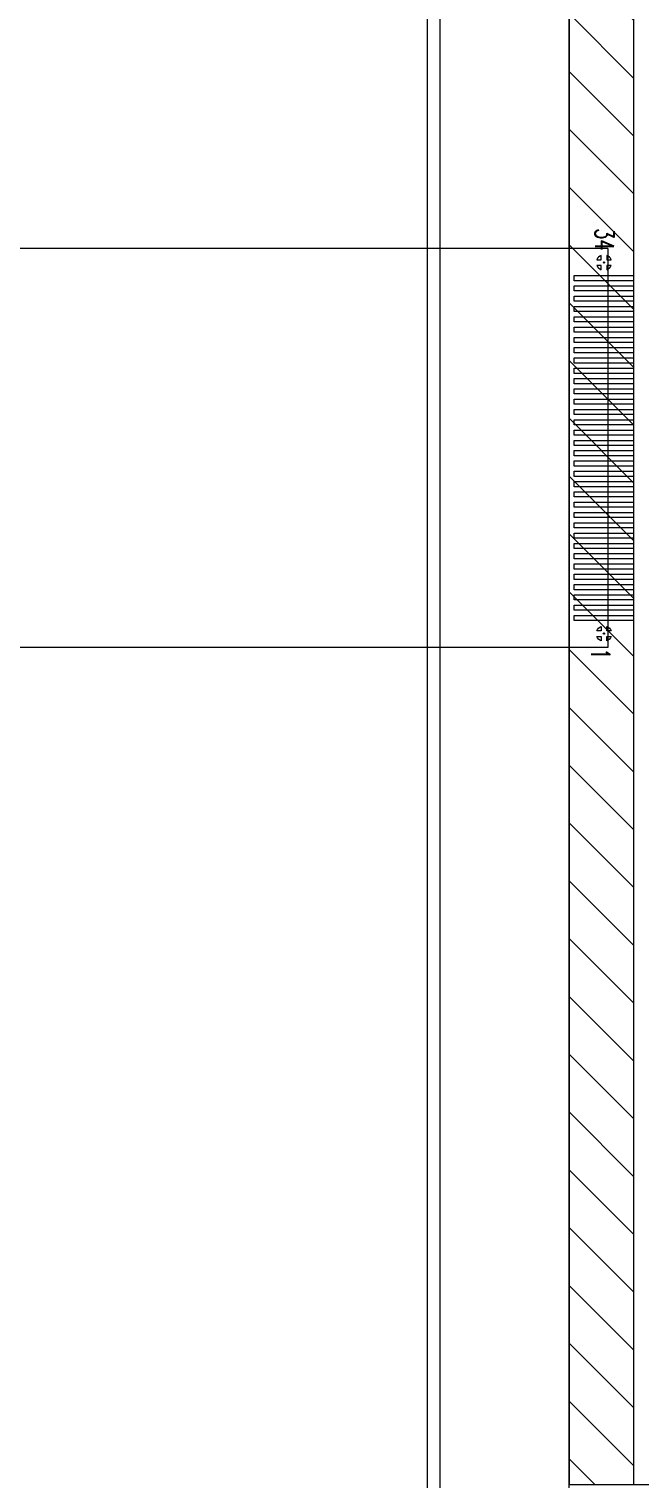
# Model space of a CAD drawing. Header units: millimetres. Extents: x 1946 to 4611, y 2266 to 2855.
# Drawn here: x 3648.4 to 3672.1, y 2675.2 to 2731.5 of the extents above; entities that cross this region are included whole.
import ezdxf

# ---------------------------------------------------------------- set-up
doc = ezdxf.new("R2010")
doc.units = ezdxf.units.MM
for name, color, linetype, lineweight in [('Cover Lens', 152, 'Continuous', 0), ('FPC', 30, 'Continuous', 0), ('LCD', 4, 'Continuous', 20), ('Sensor', 6, 'Continuous', 0), ('silicone', 193, 'Continuous', 20)]:
    doc.layers.add(name, color=color, linetype=linetype, lineweight=lineweight)
doc.layers.add('Dim', color=4, linetype='Continuous')
doc.layers.add('DWG', color=7, linetype='Continuous')
doc.styles.get("Standard").update_dxf_attribs({"font": 'txt.shx', "bigfont": 'gbcbig.shx'})
doc.styles.add('宋体', font='')
doc.styles.get('宋体').set_extended_font_data('SimSun')
doc.dimstyles.new('DIM', dxfattribs={"dimtxt": 2.5, "dimasz": 2, "dimexe": 1.25, "dimexo": 1, "dimgap": 1, "dimtad": 1, "dimzin": 1, "dimtxsty": '宋体', "dimcen": 2.5, "dimazin": 0, "dimtfac": 1, "dimtmove": 0, "dimatfit": 3, "dimfxl": 0, "dimlwe": 0, "dimarcsym": 0})

# ---------------------------------------------------------------- blocks, each defined once
blk = doc.blocks.new('CG1')
at = {"layer": 'Cover Lens'}
blk.add_lwpolyline([(-43, -7.6), (-43, 65, -0.414214), (-41, 67), (41, 67, -0.414214), (43, 65), (43, -7.6, -0.414214), (42.7, -7.9), (-42.7, -7.9, -0.414214)], format="xyb", close=True, dxfattribs=at)
blk.add_lwpolyline([(-42.5, -7.9), (-42.5, 65, -0.414214), (-41, 66.5), (41, 66.5, -0.414214), (42.5, 65), (42.5, -7.9)], format="xyb", dxfattribs=at)
blk = doc.blocks.new('*D78')
at = {"layer": 'Defpoints', "color": 0}
for p in [(3669.399, 2732.951), (3630.129, 2722.951), (3639.699, 2722.951)]:
    blk.add_point(p, dxfattribs=at)
at = {"layer": 'Dim', "color": 0, "lineweight": -2}
for p, q in [((3630.129, 2732.951), (3630.129, 2757.978)), ((3630.129, 2724.951), (3630.129, 2730.951))]:
    blk.add_line(p, q, dxfattribs=at)
at = {"layer": 'Dim', "color": 0, "lineweight": 0}
for p, q in [((3668.399, 2732.951), (3628.879, 2732.951)), ((3638.699, 2722.951), (3628.879, 2722.951))]:
    blk.add_line(p, q, dxfattribs=at)
at = {"layer": 'Dim', "color": 0}
for points in [[(3629.795, 2730.951), (3630.462, 2730.951), (3630.129, 2732.951)], [(3629.795, 2724.951), (3630.462, 2724.951), (3630.129, 2722.951)]]:
    blk.add_solid(points, dxfattribs=at)
at = {"layer": 'Dim', "color": 0, "insert": (3627.608, 2746.465), "char_height": 2.5, "attachment_point": 5, "rotation": 90, "style": '宋体'}
blk.add_mtext('*10,00%%P0.50', dxfattribs=at)
blk = doc.blocks.new('*D87')
at = {"layer": 'Defpoints', "color": 0}
for p in [(3639.399, 2744.996), (3669.399, 2732.951), (3639.399, 2722.651)]:
    blk.add_point(p, dxfattribs=at)
at = {"layer": 'Dim', "color": 0, "lineweight": 0}
for p, q in [((3639.399, 2723.651), (3639.399, 2746.246)), ((3669.399, 2733.951), (3669.399, 2746.246))]:
    blk.add_line(p, q, dxfattribs=at)
at = {"layer": 'Dim', "color": 0, "lineweight": -2}
blk.add_line((3667.399, 2744.996), (3641.399, 2744.996), dxfattribs=at)
at = {"layer": 'Dim', "color": 0}
for points in [[(3641.399, 2745.33), (3641.399, 2744.663), (3639.399, 2744.996)], [(3667.399, 2745.33), (3667.399, 2744.663), (3669.399, 2744.996)]]:
    blk.add_solid(points, dxfattribs=at)
at = {"layer": 'Dim', "color": 0, "insert": (3654.399, 2747.517), "char_height": 2.5, "attachment_point": 5, "style": '宋体'}
blk.add_mtext('30,00%%P0.50', dxfattribs=at)
blk = doc.blocks.new('DWG')
at = {"layer": 'LCD'}
for points in [[(0, 58), (0, 0), (72.5, 0), (72.5, 58)], [(2.5, 46.75), (0.2, 46.75), (0.2, 46.95), (2.5, 46.95)], [(2.5, 46.35), (0.2, 46.35), (0.2, 46.55), (2.5, 46.55)], [(2.5, 45.95), (0.2, 45.95), (0.2, 46.15), (2.5, 46.15)], [(2.5, 45.55), (0.2, 45.55), (0.2, 45.75), (2.5, 45.75)], [(2.5, 45.15), (0.2, 45.15), (0.2, 45.35), (2.5, 45.35)], [(2.5, 44.75), (0.2, 44.75), (0.2, 44.95), (2.5, 44.95)], [(2.5, 44.35), (0.2, 44.35), (0.2, 44.55), (2.5, 44.55)], [(2.5, 43.95), (0.2, 43.95), (0.2, 44.15), (2.5, 44.15)], [(2.5, 43.55), (0.2, 43.55), (0.2, 43.75), (2.5, 43.75)], [(2.5, 43.15), (0.2, 43.15), (0.2, 43.35), (2.5, 43.35)], [(2.5, 42.75), (0.2, 42.75), (0.2, 42.95), (2.5, 42.95)], [(2.5, 42.35), (0.2, 42.35), (0.2, 42.55), (2.5, 42.55)], [(2.5, 41.95), (0.2, 41.95), (0.2, 42.15), (2.5, 42.15)], [(2.5, 41.55), (0.2, 41.55), (0.2, 41.75), (2.5, 41.75)], [(2.5, 41.15), (0.2, 41.15), (0.2, 41.35), (2.5, 41.35)], [(2.5, 40.75), (0.2, 40.75), (0.2, 40.95), (2.5, 40.95)], [(2.5, 40.35), (0.2, 40.35), (0.2, 40.55), (2.5, 40.55)], [(2.5, 39.95), (0.2, 39.95), (0.2, 40.15), (2.5, 40.15)], [(2.5, 39.55), (0.2, 39.55), (0.2, 39.75), (2.5, 39.75)], [(2.5, 39.15), (0.2, 39.15), (0.2, 39.35), (2.5, 39.35)], [(2.5, 38.75), (0.2, 38.75), (0.2, 38.95), (2.5, 38.95)], [(2.5, 38.35), (0.2, 38.35), (0.2, 38.55), (2.5, 38.55)], [(2.5, 37.95), (0.2, 37.95), (0.2, 38.15), (2.5, 38.15)], [(2.5, 37.55), (0.2, 37.55), (0.2, 37.75), (2.5, 37.75)], [(2.5, 37.15), (0.2, 37.15), (0.2, 37.35), (2.5, 37.35)], [(2.5, 36.75), (0.2, 36.75), (0.2, 36.95), (2.5, 36.95)], [(2.5, 36.35), (0.2, 36.35), (0.2, 36.55), (2.5, 36.55)], [(2.5, 35.95), (0.2, 35.95), (0.2, 36.15), (2.5, 36.15)], [(2.5, 35.55), (0.2, 35.55), (0.2, 35.75), (2.5, 35.75)], [(2.5, 35.15), (0.2, 35.15), (0.2, 35.35), (2.5, 35.35)], [(2.5, 34.75), (0.2, 34.75), (0.2, 34.95), (2.5, 34.95)], [(2.5, 34.35), (0.2, 34.35), (0.2, 34.55), (2.5, 34.55)], [(2.5, 33.95), (0.2, 33.95), (0.2, 34.15), (2.5, 34.15)], [(2.5, 33.55), (0.2, 33.55), (0.2, 33.75), (2.5, 33.75)]]:
    blk.add_lwpolyline(points, close=True, dxfattribs=at)
blk.add_lwpolyline([(2.5, 58), (2.5, 0)], dxfattribs=at)
for points in [[(1.24, 47.734, 0.207908), (1.071, 47.565), (1.24, 47.565)], [(1.24, 47.176), (1.24, 47.345), (1.071, 47.345, 0.207908)], [(1.46, 47.565), (1.629, 47.565, 0.207908), (1.46, 47.734)], [(1.46, 47.345), (1.46, 47.176, 0.207908), (1.629, 47.345)], [(1.24, 33.324), (1.24, 33.155), (1.071, 33.155, -0.207908)], [(1.46, 33.155), (1.46, 33.324, -0.207908), (1.629, 33.155)], [(1.24, 32.766, -0.207908), (1.071, 32.935), (1.24, 32.935)], [(1.46, 32.935), (1.629, 32.935, -0.207908), (1.46, 32.766)]]:
    blk.add_lwpolyline(points, format="xyb", close=True, dxfattribs=at)
for centre in [(1.35, 47.455), (1.35, 33.045)]:
    blk.add_circle(centre, 0.025, dxfattribs=at)
at = {"layer": 'LCD', "width": 0.7}
for s, p in [('34', (1.012, 48.786)), ('1', (0.855, 32.474))]:
    blk.add_text(s, height=0.72, rotation=270, dxfattribs=at).set_placement(p)

msp = doc.modelspace()

# ---------------------------------------------------------------- hatches: boundary and pattern name
at = {"layer": 'silicone', "lineweight": 15}
h = msp.add_hatch(dxfattribs=at)
h.set_pattern_fill('ANSI31', color=256, scale=0.5, style=0)
h.set_pattern_definition([(135, (9196.0633, 1807.7874), (1.122532, 1.122532), [])])
h.paths.add_polyline_path([(3671.89925, 2732.9507), (3669.39925, 2732.9507), (3669.39925, 2674.9507), (3671.89925, 2674.9507)])

# ---------------------------------------------------------------- linework, layer by layer
at = {"layer": 'FPC'}
for p, q in [((3670.89925, 2722.9507), (3639.69925, 2722.9507)), ((3670.89925, 2722.9507), (3670.89925, 2707.4507)), ((3670.89925, 2707.4507), (3639.69925, 2707.4507))]:
    msp.add_line(p, q, dxfattribs=at)
at = {"layer": 'Sensor'}
msp.add_lwpolyline([(3744.39925, 2733.4507), (3744.39925, 2672.4507, -0.41421356), (3743.89925, 2671.9507), (3669.89925, 2671.9507, -0.41421356), (3669.39925, 2672.4507), (3669.39925, 2733.4507, -0.41421356), (3669.89925, 2733.9507), (3743.89925, 2733.9507, -0.41421356)], format="xyb", close=True, dxfattribs=at)

# ---------------------------------------------------------------- block references
at = {"layer": 'Cover Lens'}
msp.add_blockref('CG1', (3706.89925, 2676.9507), dxfattribs=at)
at = {"layer": 'DWG'}
msp.add_blockref('DWG', (3669.39925, 2674.9507), dxfattribs=at)

# ---------------------------------------------------------------- dimensions: what is measured, and where the dimension line sits
at = {"layer": 'Dim'}
for base, p2, angle, text, picture, middle in [((3630.12855, 2722.9507), (3639.69925, 2722.9507), 90, '*<>%%P0.50', '*D78', (3630.12855, 2746.46459)), ((3639.39925, 2744.99628), (3639.39925, 2722.6507), 180, '<>%%P0.50', '*D87', (3654.39925, 2744.99628))]:
    dim = msp.add_linear_dim(base=base, p1=(3669.39925, 2732.9507), p2=p2, angle=angle, text=text, dimstyle='DIM', dxfattribs=at)
    dim.commit()
    dim.dimension.update_dxf_attribs({"geometry": picture, "text_midpoint": middle, "dimtype": 160})

doc.saveas('drawing.dxf')
